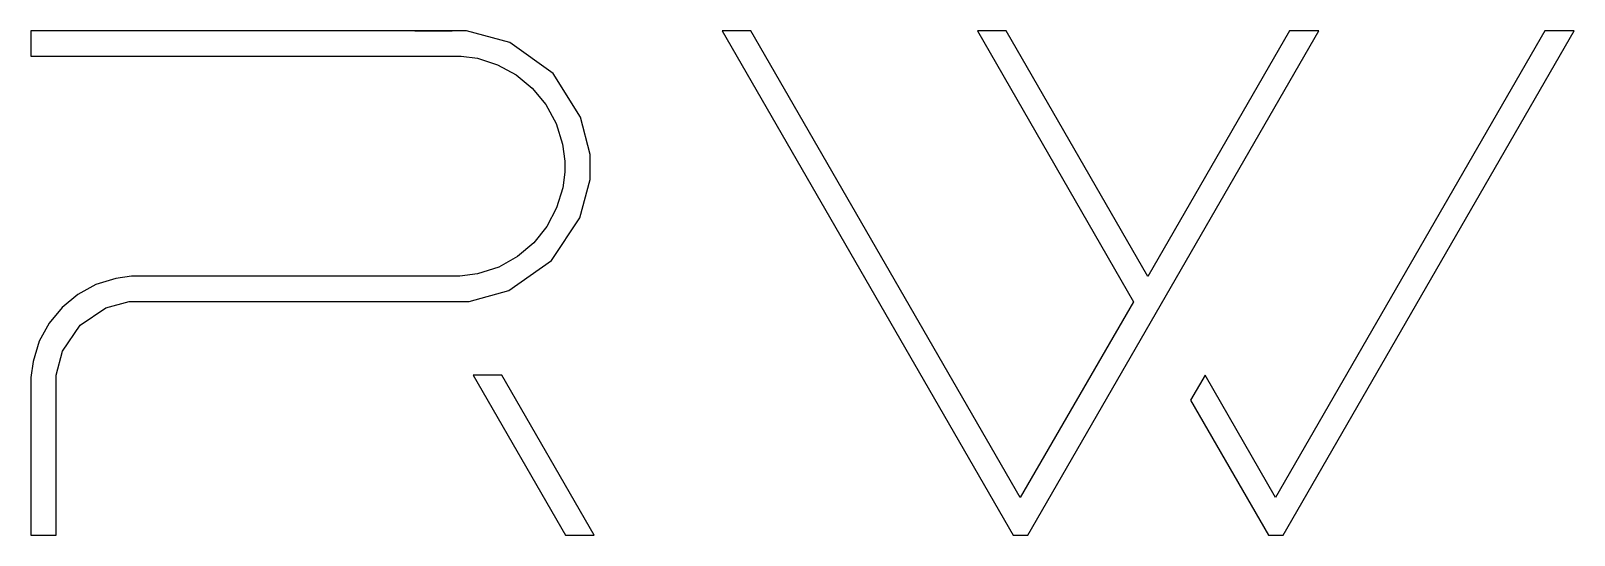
# Model space of a CAD drawing. Extents: x 0 to 69, y 0 to 22.6.
import ezdxf

# ---------------------------------------------------------------- set-up
doc = ezdxf.new("R2010")
doc.units = 0
doc.layers.get('0').update_dxf_attribs({"linetype": 'CONTINUOUS'})

msp = doc.modelspace()

# ---------------------------------------------------------------- linework, layer by layer
at = {"color": 0}
for p, q in [((18.847, 22.57), (0, 22.57)), ((0, 22.57), (0, 21.439)), ((17.238, 22.57), (17.17, 22.57)), ((17.17, 22.57), (17.417, 22.57)), ((17.752, 22.57), (17.238, 22.57)), ((17.417, 22.57), (17.841, 22.57)), ((18.573, 22.57), (17.752, 22.57)), ((17.841, 22.57), (18.31, 22.57)), ((18.31, 22.57), (18.69, 22.57)), ((18.847, 22.57), (18.573, 22.57)), ((18.69, 22.57), (18.847, 22.57)), ((18.847, 22.57), (18.847, 22.57)), ((19.491, 22.57), (18.847, 22.57)), ((21.422, 22.044), (19.491, 22.57)), ((32.209, 22.571), (30.918, 22.571)), ((30.918, 22.571), (43.943, 0.001)), ((44.263, 1.688), (32.209, 22.571)), ((43.634, 22.571), (42.343, 22.571)), ((42.343, 22.571), (49.322, 10.448)), ((49.972, 11.578), (43.634, 22.571)), ((44.595, 0.001), (57.614, 22.571)), ((56.303, 22.571), (49.972, 11.578)), ((67.726, 22.571), (55.682, 1.688)), ((56.019, 0.001), (69.038, 22.571)), ((57.614, 22.571), (56.303, 22.571)), ((69.038, 22.571), (67.726, 22.571)), ((0, 21.439), (19.018, 21.439)), ((19.018, 21.439), (19.257, 21.439)), ((19.257, 21.439), (19.976, 21.342)), ((23.365, 20.66), (21.422, 22.044)), ((19.976, 21.342), (20.88, 21.056)), ((20.88, 21.056), (21.706, 20.606)), ((21.706, 20.606), (22.43, 20.005)), ((24.59, 18.708), (23.365, 20.66)), ((22.43, 20.005), (23.034, 19.275)), ((23.034, 19.275), (23.493, 18.431)), ((25.017, 17.038), (24.59, 18.708)), ((23.493, 18.431), (23.784, 17.494)), ((23.784, 17.494), (23.887, 16.735)), ((23.887, 16.735), (23.887, 16.481)), ((25.017, 16.481), (25.017, 17.038)), ((23.887, 16.247), (23.792, 15.543)), ((23.887, 16.481), (23.887, 16.247)), ((24.558, 14.21), (25.017, 15.914)), ((25.017, 15.914), (25.017, 16.481)), ((23.792, 15.543), (23.519, 14.646)), ((23.519, 14.646), (23.082, 13.818)), ((23.082, 13.818), (22.495, 13.083)), ((23.293, 12.288), (24.558, 14.21)), ((21.773, 12.467), (20.928, 11.994)), ((22.495, 13.083), (21.773, 12.467)), ((20.928, 11.994), (19.975, 11.694)), ((21.387, 10.957), (23.293, 12.288)), ((2.912, 11.213), (2.106, 10.775)), ((3.798, 11.49), (2.912, 11.213)), ((4.509, 11.587), (3.798, 11.49)), ((4.747, 11.587), (4.509, 11.587)), ((18.93, 11.587), (4.747, 11.587)), ((19.191, 11.587), (18.93, 11.587)), ((19.975, 11.694), (19.191, 11.587)), ((2.106, 10.775), (1.401, 10.193)), ((3.354, 10.171), (4.399, 10.457)), ((4.399, 10.457), (4.747, 10.457)), ((4.747, 10.457), (19.007, 10.458)), ((19.007, 10.458), (19.601, 10.458)), ((19.601, 10.458), (21.387, 10.957)), ((49.322, 10.448), (44.263, 1.688)), ((1.401, 10.193), (0.819, 9.488)), ((2.203, 9.393), (3.354, 10.171)), ((0.819, 9.488), (0.378, 8.676)), ((1.419, 8.234), (2.203, 9.393)), ((0.378, 8.676), (0.098, 7.778)), ((0.098, 7.778), (0.001, 7.053)), ((1.131, 7.167), (1.419, 8.234)), ((0.001, 7.053), (0.001, 6.81)), ((1.131, 6.81), (1.131, 7.167)), ((19.779, 7.164), (23.915, 0.003)), ((21.074, 7.164), (19.779, 7.164)), ((25.204, 0.003), (21.074, 7.164)), ((52.528, 7.155), (51.883, 6.036)), ((55.682, 1.688), (52.528, 7.155)), ((0.001, 6.81), (0.001, 0.003)), ((1.131, 0.003), (1.131, 6.81)), ((51.883, 6.036), (55.367, 0.001)), ((0.001, 0.003), (1.131, 0.003)), ((23.915, 0.003), (25.204, 0.003)), ((43.943, 0.001), (44.595, 0.001)), ((55.367, 0.001), (56.019, 0.001))]:
    msp.add_line(p, q, dxfattribs=at)

doc.saveas('drawing.dxf')
